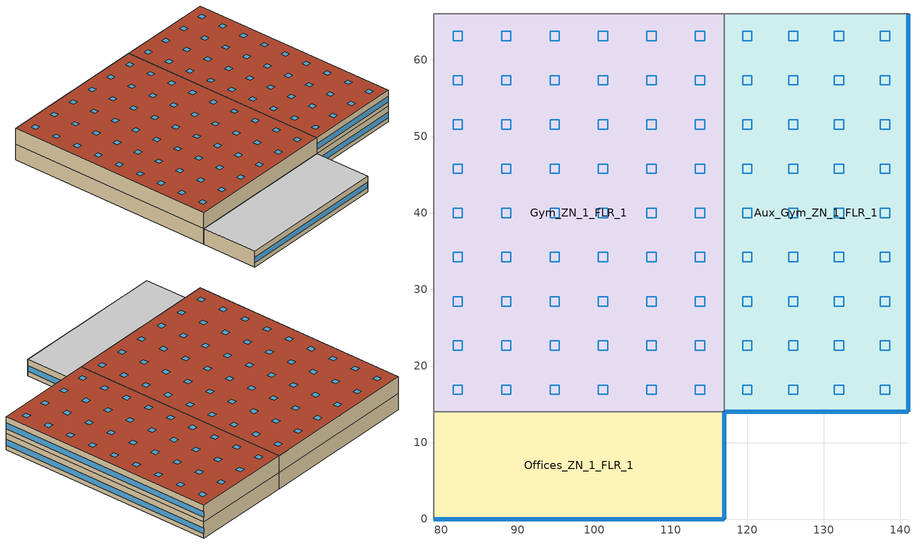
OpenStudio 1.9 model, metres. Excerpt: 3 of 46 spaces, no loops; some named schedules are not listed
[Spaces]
Gym_ZN_1_FLR_1
 floor ground: 117,66 117,14 79,14 79,66 z0
 wall to Aux_Gym_ZN_1_FLR_1: 117,14 117,66 z4:8; 117,14 117,66 z0:4
 wall to Main_Corridor_ZN_1_FLR_1: 79,66 79,14 z0:4
 wall to Offices_ZN_1_FLR_1: 79,14 117,14 z0:4
 wall to Offices_ZN_1_FLR_2: 79,14 117,14 z4:8
 wall to Mech_ZN_1_FLR_2: 117,66 79,66 z4:8
 wall to Mech_ZN_1_FLR_1: 117,66 79,66 z0:4
 wall to Main_Corridor_ZN_1_FLR_2: 79,66 79,14 z4:8
 roof outside: 117,14 117,66 79,66 79,14 z8
 skylight: 89.11,56.72 89.11,57.94 87.89,57.94 87.89,56.72 z8; 114.44,39.39 114.44,40.61 113.22,40.61 113.22,39.39 z8; 82.78,56.72 82.78,57.94 81.56,57.94 81.56,56.72 z8; 95.44,33.61 95.44,34.83 94.22,34.83 94.22,33.61 z8; 114.44,45.17 114.44,46.39 113.22,46.39 113.22,45.17 z8; 89.11,33.61 89.11,34.83 87.89,34.83 87.89,33.61 z8; 89.11,50.95 89.11,52.17 87.89,52.17 87.89,50.95 z8; 108.11,33.61 108.11,34.83 106.89,34.83 106.89,33.61 z8; 101.78,62.5 101.78,63.72 100.56,63.72 100.56,62.5 z8; 108.11,56.72 108.11,57.94 106.89,57.94 106.89,56.72 z8; 114.44,22.06 114.44,23.28 113.22,23.28 113.22,22.06 z8; 82.78,62.5 82.78,63.72 81.56,63.72 81.56,62.5 z8; 101.78,39.39 101.78,40.61 100.56,40.61 100.56,39.39 z8; 82.78,50.95 82.78,52.17 81.56,52.17 81.56,50.95 z8; 95.44,27.83 95.44,29.05 94.22,29.05 94.22,27.83 z8; 114.44,16.28 114.44,17.5 113.22,17.5 113.22,16.28 z8; 114.44,27.83 114.44,29.05 113.22,29.05 113.22,27.83 z8; 108.11,22.06 108.11,23.28 106.89,23.28 106.89,22.06 z8; 101.78,22.06 101.78,23.28 100.56,23.28 100.56,22.06 z8; 108.11,39.39 108.11,40.61 106.89,40.61 106.89,39.39 z8; 89.11,62.5 89.11,63.72 87.89,63.72 87.89,62.5 z8; 101.78,33.61 101.78,34.83 100.56,34.83 100.56,33.61 z8; 89.11,16.28 89.11,17.5 87.89,17.5 87.89,16.28 z8; 82.78,45.17 82.78,46.39 81.56,46.39 81.56,45.17 z8; 82.78,33.61 82.78,34.83 81.56,34.83 81.56,33.61 z8; 95.44,50.95 95.44,52.17 94.22,52.17 94.22,50.95 z8; 95.44,22.06 95.44,23.28 94.22,23.28 94.22,22.06 z8; 114.44,33.61 114.44,34.83 113.22,34.83 113.22,33.61 z8; 108.11,16.28 108.11,17.5 106.89,17.5 106.89,16.28 z8; 101.78,45.17 101.78,46.39 100.56,46.39 100.56,45.17 z8; 101.78,56.72 101.78,57.94 100.56,57.94 100.56,56.72 z8; 89.11,27.83 89.11,29.05 87.89,29.05 87.89,27.83 z8; 95.44,56.72 95.44,57.94 94.22,57.94 94.22,56.72 z8; 89.11,22.06 89.11,23.28 87.89,23.28 87.89,22.06 z8; 101.78,16.28 101.78,17.5 100.56,17.5 100.56,16.28 z8; 108.11,27.83 108.11,29.05 106.89,29.05 106.89,27.83 z8; 82.78,16.28 82.78,17.5 81.56,17.5 81.56,16.28 z8; 89.11,45.17 89.11,46.39 87.89,46.39 87.89,45.17 z8; 101.78,50.95 101.78,52.17 100.56,52.17 100.56,50.95 z8; 89.11,39.39 89.11,40.61 87.89,40.61 87.89,39.39 z8; 95.44,16.28 95.44,17.5 94.22,17.5 94.22,16.28 z8; 114.44,50.95 114.44,52.17 113.22,52.17 113.22,50.95 z8; 95.44,39.39 95.44,40.61 94.22,40.61 94.22,39.39 z8; 82.78,39.39 82.78,40.61 81.56,40.61 81.56,39.39 z8; 101.78,27.83 101.78,29.05 100.56,29.05 100.56,27.83 z8; 82.78,22.06 82.78,23.28 81.56,23.28 81.56,22.06 z8; 108.11,50.95 108.11,52.17 106.89,52.17 106.89,50.95 z8; 108.11,62.5 108.11,63.72 106.89,63.72 106.89,62.5 z8; 95.44,62.5 95.44,63.72 94.22,63.72 94.22,62.5 z8; 108.11,45.17 108.11,46.39 106.89,46.39 106.89,45.17 z8; 82.78,27.83 82.78,29.05 81.56,29.05 81.56,27.83 z8; 95.44,45.17 95.44,46.39 94.22,46.39 94.22,45.17 z8; 114.44,56.72 114.44,57.94 113.22,57.94 113.22,56.72 z8; 114.44,62.5 114.44,63.72 113.22,63.72 113.22,62.5 z8
Offices_ZN_1_FLR_1
 floor ground: 117,14 117,0 79,0 79,14 z0
 wall outside: 79,0 117,0 117,14 z0:4
 wall to Lobby_ZN_1_FLR_1: 79,14 79,0 z0:4
 window: 79.05,0 116.95,0 z1.1:2.5; 117,0.05 117,13.95 z1.1:2.51
 ceiling to Offices_ZN_1_FLR_2: 117,0 117,14 79,14 79,0 z4
Aux_Gym_ZN_1_FLR_1
 floor ground: 141,66 141,14 117,14 117,66 z0
 wall outside: 117,14 141,14 141,66 z0:4; 117,14 141,14 141,66 z4:8
 wall to LIBRARY_MEDIA_CENTER_ZN_1_FLR_2: 141,66 117,66 z4:8
 wall to Kitchen_ZN_1_FLR_1: 141,66 117,66 z0:4
 window: 117.05,14 140.95,14 z5.1:6.51; 141,14.05 141,65.95 z5.1:6.5; 141,14.05 141,65.95 z1.1:2.5; 117.05,14 140.95,14 z1.1:2.51
 roof outside: 141,14 141,66 117,66 117,14 z8
 skylight: 120.61,50.95 120.61,52.17 119.39,52.17 119.39,50.95 z8; 138.61,22.06 138.61,23.28 137.39,23.28 137.39,22.06 z8; 120.61,27.83 120.61,29.05 119.39,29.05 119.39,27.83 z8; 126.61,56.72 126.61,57.94 125.39,57.94 125.39,56.72 z8; 138.61,56.72 138.61,57.94 137.39,57.94 137.39,56.72 z8; 126.61,27.83 126.61,29.05 125.39,29.05 125.39,27.83 z8; 126.61,16.28 126.61,17.5 125.39,17.5 125.39,16.28 z8; 120.61,39.39 120.61,40.61 119.39,40.61 119.39,39.39 z8; 138.61,45.17 138.61,46.39 137.39,46.39 137.39,45.17 z8; 126.61,45.17 126.61,46.39 125.39,46.39 125.39,45.17 z8; 132.61,16.28 132.61,17.5 131.39,17.5 131.39,16.28 z8; 138.61,27.83 138.61,29.05 137.39,29.05 137.39,27.83 z8; 132.61,33.61 132.61,34.83 131.39,34.83 131.39,33.61 z8; 138.61,16.28 138.61,17.5 137.39,17.5 137.39,16.28 z8; 120.61,62.5 120.61,63.72 119.39,63.72 119.39,62.5 z8; 132.61,39.39 132.61,40.61 131.39,40.61 131.39,39.39 z8; 138.61,50.95 138.61,52.17 137.39,52.17 137.39,50.95 z8; 138.61,62.5 138.61,63.72 137.39,63.72 137.39,62.5 z8; 132.61,45.17 132.61,46.39 131.39,46.39 131.39,45.17 z8; 138.61,33.61 138.61,34.83 137.39,34.83 137.39,33.61 z8; 126.61,39.39 126.61,40.61 125.39,40.61 125.39,39.39 z8; 126.61,62.5 126.61,63.72 125.39,63.72 125.39,62.5 z8; 132.61,62.5 132.61,63.72 131.39,63.72 131.39,62.5 z8; 120.61,56.72 120.61,57.94 119.39,57.94 119.39,56.72 z8; 132.61,50.95 132.61,52.17 131.39,52.17 131.39,50.95 z8; 120.61,45.17 120.61,46.39 119.39,46.39 119.39,45.17 z8; 126.61,33.61 126.61,34.83 125.39,34.83 125.39,33.61 z8; 138.61,39.39 138.61,40.61 137.39,40.61 137.39,39.39 z8; 132.61,56.72 132.61,57.94 131.39,57.94 131.39,56.72 z8; 120.61,33.61 120.61,34.83 119.39,34.83 119.39,33.61 z8; 120.61,16.28 120.61,17.5 119.39,17.5 119.39,16.28 z8; 132.61,22.06 132.61,23.28 131.39,23.28 131.39,22.06 z8; 126.61,22.06 126.61,23.28 125.39,23.28 125.39,22.06 z8; 126.61,50.95 126.61,52.17 125.39,52.17 125.39,50.95 z8; 120.61,22.06 120.61,23.28 119.39,23.28 119.39,22.06 z8; 132.61,27.83 132.61,29.05 131.39,29.05 131.39,27.83 z8
[Site]
Chicago Ohare Intl Ap_IL_USA: Latitude {deg}=41.98; Longitude {deg}=-87.92; Time Zone {hr}=-6; Elevation {m}=201; Terrain=City
[Building]
90.1-2010-SecondarySchool-ASHRAE 169-2006-5A created: 2015-10-15 15:46:00 -0600: North Axis {deg}=0; Default Construction Set=90.1-2010 - SecSchl - ASHRAE 169-2006-5A
[ClimateZones]
Climate Zone Institution Name 1=ASHRAE; Climate Zone Document Name 1=ANSI/ASHRAE Standard 169; Climate Zone Document Year 1=2006; Climate Zone Institution Name 2=CEC; Climate Zone Document Name 2=California Climate Zone Descriptions; Climate Zone Document Year 2=1995
[Site:GroundTemperature:BuildingSurface]
20.54, 20.52, 20.55, 20.63, 20.72, 23.01, 23.37, 23.43, 23.44, 21.14, 20.8, 20.64
[Site:WaterMainsTemperature]
Calculation Method=Correlation; Annual Average Outdoor Air Temperature {C}=9.925; Maximum Difference In Monthly Average Outdoor Air Temperatures {deltaC}=28.7
[SizingPeriod:DesignDay] Barometric Pressure {Pa}=98934; Sky Clearness=0; Rain Indicator=0; Snow Indicator=0; Day of Month=21; Daylight Saving Time Indicator=0; Humidity Indicating Type=Wetbulb; Dry-Bulb Temperature Range Modifier Type=DefaultMultipliers
Name | Maximum Dry-Bulb Temperature {C} | Daily Dry-Bulb Temperature Range {deltaC} | Humidity Indicating Conditions at Maximum Dry-Bulb {BasedOnField A3} | Wind Speed {m/s} | Wind Direction {deg} | Month | Day Type | Solar Model Indicator | ASHRAE Taub | ASHRAE Taud
Chicago Ohare Intl Ap Ann Clg .4% Condns DB=>MWB | 33.3 | 10.5 | 23.7 | 5.2 | 230 | 7 | SummerDesignDay | ASHRAETau | 0.455 | 2.05
Chicago Ohare Intl Ap Ann Htg 99.6% Condns DB | -20 | 0 | -20 | 4.9 | 270 | 1 | WinterDesignDay | ASHRAEClearSky
[Material:NoMass] Thermal Absorptance=0.9; Solar Absorptance=0.7
Name | Roughness | Thermal Resistance {m2-K/W} | Visible Absorptance
CP02 CARPET PAD | VeryRough | 0.21648 | 0.8
Typical Insulation R-10.94 | Smooth | 1.92744 | 0.7
Typical Carpet Pad | Smooth | 0.21648 | 0.8
Typical Insulation R-13.45 | Smooth | 2.368 | 0.7
Typical Insulation R-19.72 | Smooth | 3.4722 | 0.7
Typical Insulation R-0.58 | Smooth | 0.101875 | 0.7
Typical Insulation R-1.15 | Smooth | 0.202527 | 0.7
[Material]
Name | Roughness | Thickness {m} | Conductivity {W/m-K} | Density {kg/m3} | Specific Heat {J/kg-K} | Thermal Absorptance | Solar Absorptance | Visible Absorptance
100mm Normalweight concrete floor | MediumSmooth | 0.1016 | 2.31 | 2322 | 832
G01 13mm gypsum board | Smooth | 0.0127 | 0.16 | 800 | 1090 | 0.9 | 0.7 | 0.5
4 in. Normalweight Concrete Floor | MediumRough | 0.1016 | 2.31 | 2322 | 832 | 0.9 | 0.7 | 0.7
25mm Stucco | Smooth | 0.0254 | 0.72 | 1856 | 840 | 0.9 | 0.7 | 0.7
5/8 in. Gypsum Board | MediumSmooth | 0.0159 | 0.16 | 800 | 1090 | 0.9 | 0.7 | 0.7
Roof Membrane | VeryRough | 0.0095 | 0.16 | 1121.29 | 1460 | 0.9 | 0.77 | 0.7
Metal Roof Surface; F08 Metal surface | Smooth | 0.0008 | 45.28 | 7824 | 500 | 0.9 | 0.7 | 0.7
6 in. Normalweight Concrete Floor | MediumRough | 0.1524 | 2.31 | 2322 | 832 | 0.9 | 0.7 | 0.7
8 in. Concrete Block Basement Wall | MediumRough | 0.2032 | 1.326 | 1842 | 912 | 0.9 | 0.7 | 0.7
G05 25mm wood | MediumSmooth | 0.0254 | 0.15 | 608 | 1630 | 0.9 | 0.5 | 0.5
Std Wood 6inch | MediumSmooth | 0.15 | 0.12 | 540 | 1210 | 0.9 | 0.7 | 0.7
[Construction]
Typical Insulated Exterior Mass Floor R-13.51: Typical Insulation R-10.94, 4 in. Normalweight Concrete Floor, Typical Carpet Pad
Typical Insulated Steel Framed Exterior Wall R-15.63: 25mm Stucco, 5/8 in. Gypsum Board, Typical Insulation R-13.45, 5/8 in. Gypsum Board
Typical IEAD Roof R-20.83: Roof Membrane, Typical Insulation R-19.72, Metal Roof Surface
Typical Interior Floor: 100mm Normalweight concrete floor, CP02 CARPET PAD
Typical Interior Wall: G01 13mm gypsum board, G01 13mm gypsum board
Typical Interior Ceiling: CP02 CARPET PAD, 100mm Normalweight concrete floor
Typical Insulated Carpeted 6in Slab Floor: 6 in. Normalweight Concrete Floor, Typical Carpet Pad
Typical Insulated Basement Mass Wall: 8 in. Concrete Block Basement Wall
U 0.48 SHGC 0.40 Dbl Ref-D Clr 6mm/13mm: REF D CLEAR 6MM, AIR 13MM, CLEAR 6MM
Typical Insulated Metal Door R-1.43: F08 Metal surface, Typical Insulation R-0.58
Typical Overhead Door R-2.0: Typical Insulation R-1.15
U 1.17 SHGC 0.49 Sgl Ref-D Clr 6mm: REF D CLEAR 6MM
Typical Interior Window: Clear 3mm
Typical Interior Door; Typical Interior Partition: G05 25mm wood
InteriorFurnishings: Std Wood 6inch
[DefaultConstructionSet]
90.1-2010 - SecSchl - ASHRAE 169-2006-5A: Default Exterior Surface Constructions=Default Surface Constructions 1; Default Interior Surface Constructions=Default Surface Constructions 2; Default Ground Contact Surface Constructions=Default Surface Constructions 3; Default Exterior SubSurface Constructions=Default Sub Surface Constructions 1; Default Interior SubSurface Constructions=Default Sub Surface Constructions 2; Interior Partition Construction=Typical Interior Partition
[DefaultSurfaceConstructions]
Name | Floor Construction | Wall Construction | Roof Ceiling Construction
Default Surface Constructions 1 | Typical Insulated Exterior Mass Floor R-13.51 | Typical Insulated Steel Framed Exterior Wall R-15.63 | Typical IEAD Roof R-20.83
Default Surface Constructions 2 | Typical Interior Floor | Typical Interior Wall | Typical Interior Ceiling
Default Surface Constructions 3 | Typical Insulated Carpeted 6in Slab Floor | Typical Insulated Basement Mass Wall
[DefaultSubSurfaceConstructions]
Name | Fixed Window Construction | Operable Window Construction | Door Construction | Overhead Door Construction | Skylight Construction | Tubular Daylight Dome Construction | Tubular Daylight Diffuser Construction
Default Sub Surface Constructions 1 | U 0.48 SHGC 0.40 Dbl Ref-D Clr 6mm/13mm | U 0.48 SHGC 0.40 Dbl Ref-D Clr 6mm/13mm | Typical Insulated Metal Door R-1.43 | Typical Overhead Door R-2.0 | U 1.17 SHGC 0.49 Sgl Ref-D Clr 6mm | Typical Interior Window | Typical Interior Window
Default Sub Surface Constructions 2 | Typical Interior Window | Typical Interior Window | Typical Interior Door
[WindowMaterial:Glazing] Optical Data Type=SpectralAverage; Infrared Transmittance at Normal Incidence=0; Front Side Infrared Hemispherical Emissivity=0.84; Conductivity {W/m-K}=0.9; Dirt Correction Factor for Solar and Visible Transmittance=1; Solar Diffusing=No
Name | Thickness {m} | Solar Transmittance at Normal Incidence | Front Side Solar Reflectance at Normal Incidence | Back Side Solar Reflectance at Normal Incidence | Visible Transmittance at Normal Incidence | Front Side Visible Reflectance at Normal Incidence | Back Side Visible Reflectance at Normal Incidence | Back Side Infrared Hemispherical Emissivity
REF D CLEAR 6MM | 0.006 | 0.429 | 0.308 | 0.379 | 0.334 | 0.453 | 0.505 | 0.82
CLEAR 6MM | 0.006 | 0.775 | 0.071 | 0.071 | 0.881 | 0.08 | 0.08 | 0.84
Clear 3mm | 0.003 | 0.837 | 0.075 | 0.075 | 0.898 | 0.081 | 0.081 | 0.84
[WindowMaterial:Gas]
AIR 13MM: Gas Type=Air; Thickness {m}=0.0127
[Space] Part of Total Floor Area=Yes
Name | Space Type | Thermal Zone
Gym_ZN_1_FLR_1 | 90.1-2010 - SecSchl - Gym | Gym_ZN_1_FLR_1 ZN
Offices_ZN_1_FLR_1 | 90.1-2010 - SecSchl - Office | Offices_ZN_1_FLR_1 ZN
Aux_Gym_ZN_1_FLR_1 | 90.1-2010 - SecSchl - Gym | Aux_Gym_ZN_1_FLR_1 ZN
[SpaceType] Standards Building Type=SecondarySchool
Name | Default Schedule Set | Design Specification Outdoor Air Object | Standards Space Type
90.1-2010 - SecSchl - Gym | 90.1-2010 - SecSchl - Gym Schedule Set | 90.1-2010 - SecSchl - Gym Ventilation | Gym
90.1-2010 - SecSchl - Office | 90.1-2010 - SecSchl - Office Schedule Set | 90.1-2010 - SecSchl - Office Ventilation | Office
[DefaultScheduleSet] People Activity Level Schedule=SchoolSecondary ACTIVITY_SCH; Electric Equipment Schedule=SchoolSecondary BLDG_EQUIP_SCH; Infiltration Schedule=SchoolSecondary INFIL_SCH_PNNL
Name | Number of People Schedule | Lighting Schedule
90.1-2010 - SecSchl - Gym Schedule Set | SchoolSecondary BLDG_OCC_SCH_Gym | SchoolSecondary BLDG_LIGHT_GYM_SCH
90.1-2010 - SecSchl - Office Schedule Set | SchoolSecondary BLDG_OCC_SCH_Offices | SchoolSecondary BLDG_LIGHT_OFFICE_SCH
[Lights:Definition] Design Level Calculation Method=Watts/Area; Fraction Radiant=0.37; Fraction Visible=0.2; Return Air Fraction=0
Name | Watts per Space Floor Area {W/m2}
90.1-2010 - SecSchl - Gym Lights Definition | 7.75002
90.1-2010 - SecSchl - Office Lights Definition | 11.9479
[Lights]
Name | Lights Definition | Space or SpaceType
90.1-2010 - SecSchl - Gym Lights | 90.1-2010 - SecSchl - Gym Lights Definition | 90.1-2010 - SecSchl - Gym
90.1-2010 - SecSchl - Office Lights | 90.1-2010 - SecSchl - Office Lights Definition | 90.1-2010 - SecSchl - Office
[DesignSpecification:OutdoorAir] Outdoor Air Method=Sum
Name | Outdoor Air Flow per Floor Area {m3/s-m2} | Outdoor Air Flow per Person {m3/s-person}
90.1-2010 - SecSchl - Gym Ventilation | 0.001524
90.1-2010 - SecSchl - Office Ventilation | 0.0003048 | 0.00235974
[People:Definition] Number of People Calculation Method=People/Area; Fraction Radiant=0.3
Name | People per Space Floor Area {person/m2}
90.1-2010 - SecSchl - Gym People Definition | 0.322917
90.1-2010 - SecSchl - Office People Definition | 0.0538196
[People]
Name | People Definition | Space or SpaceType
90.1-2010 - SecSchl - Gym People | 90.1-2010 - SecSchl - Gym People Definition | 90.1-2010 - SecSchl - Gym
90.1-2010 - SecSchl - Office People | 90.1-2010 - SecSchl - Office People Definition | 90.1-2010 - SecSchl - Office
[SpaceInfiltration:DesignFlowRate] Design Flow Rate Calculation Method=Flow/ExteriorArea; Flow per Exterior Surface Area {m3/s-m2}=0.000226568; Constant Term Coefficient=0; Temperature Term Coefficient=0; Velocity Term Coefficient=0.224; Velocity Squared Term Coefficient=0
Name | Space or SpaceType
90.1-2010 - SecSchl - Gym Infiltration | 90.1-2010 - SecSchl - Gym
90.1-2010 - SecSchl - Office Infiltration | 90.1-2010 - SecSchl - Office
[ElectricEquipment:Definition] Design Level Calculation Method=Watts/Area; Fraction Latent=0; Fraction Radiant=0.5; Fraction Lost=0
Name | Watts per Space Floor Area {W/m2}
90.1-2010 - SecSchl - Gym Electric Equipment Definition | 4.9514
90.1-2010 - SecSchl - Office Electric Equipment Definition | 10.7639
[ElectricEquipment]
Name | Electric Equipment Definition | Space or SpaceType
90.1-2010 - SecSchl - Gym Electric Equipment | 90.1-2010 - SecSchl - Gym Electric Equipment Definition | 90.1-2010 - SecSchl - Gym
90.1-2010 - SecSchl - Office Electric Equipment | 90.1-2010 - SecSchl - Office Electric Equipment Definition | 90.1-2010 - SecSchl - Office
[ThermostatSetpoint:DualSetpoint] Cooling Setpoint Temperature Schedule=SchoolSecondary CLGSETP_SCH_NO_SETBACK
Name | Heating Setpoint Temperature Schedule
90.1-2010 - SecSchl - Gym Thermostat | SchoolSecondary HTGSETP_SCH_PSZ_AC
90.1-2010 - SecSchl - Office Thermostat | SchoolSecondary HTGSETP_SCH_YES_OPTIMUM
[InternalMass:Definition]
Internal Mass Definition 1: Construction=InteriorFurnishings; Design Level Calculation Method=SurfaceArea/Area; Surface Area per Space Floor Area=2
[InternalMass] Internal Mass Definition=Internal Mass Definition 1
Name | Space or SpaceType
Offices_ZN_1_FLR_1 Mass | Offices_ZN_1_FLR_1
Gym_ZN_1_FLR_1 Mass | Gym_ZN_1_FLR_1
Aux_Gym_ZN_1_FLR_1 Mass | Aux_Gym_ZN_1_FLR_1
[ThermalZone] Use Ideal Air Loads=No
Name | Primary Daylighting Control | Fraction of Zone Controlled by Primary Daylighting Control | Secondary Daylighting Control | Fraction of Zone Controlled by Secondary Daylighting Control | Thermostat
Offices_ZN_1_FLR_1 ZN | Offices_ZN_1_FLR_1 Daylt Sensor 1 | 0.116539 | Offices_ZN_1_FLR_1 Daylt Sensor 2 | 0.116539 | 90.1-2010 - SecSchl - Office Thermostat
Gym_ZN_1_FLR_1 ZN | Gym_ZN_1_FLR_1 Daylt Sensor 1 | 0.913535 |  |  | 90.1-2010 - SecSchl - Gym Thermostat
Aux_Gym_ZN_1_FLR_1 ZN | Aux_Gym_ZN_1_FLR_1 Daylt Sensor 1 | 0.994507 |  |  | 90.1-2010 - SecSchl - Gym Thermostat
[Exterior:Lights:Definition]
Name | Design Level {W}
Occ Sensing Exterior Lights Def | 8427.85
NonDimming Exterior Lights Def | 353.47
[Exterior:Lights] Control Option=AstronomicalClock
Name | Exterior Lights Definition | Schedule
Occ Sensing Exterior Lights Def | Occ Sensing Exterior Lights Def | SchoolSecondary Exterior_lighting_schedule_b
NonDimming Exterior Lights Def | NonDimming Exterior Lights Def | SchoolSecondary Exterior_lighting_schedule_a
[Daylighting:Control] Position Z-Coordinate {m}=0.9144; Illuminance Setpoint {lux}=300; Lighting Control Type=Stepped; Number of Stepped Control Steps=3
Name | Space | Position X-Coordinate {m} | Position Y-Coordinate {m}
Aux_Gym_ZN_1_FLR_1 Daylt Sensor 1 | Aux_Gym_ZN_1_FLR_1 | 15 | 2.8889
Gym_ZN_1_FLR_1 Daylt Sensor 1 | Gym_ZN_1_FLR_1 | 34.8335 | 14.4444
Offices_ZN_1_FLR_1 Daylt Sensor 1 | Offices_ZN_1_FLR_1 | 19 | 2.50371
Offices_ZN_1_FLR_1 Daylt Sensor 2 | Offices_ZN_1_FLR_1 | 35.48992 | 7
[Schedule:Ruleset]
Name | Default Day Schedule | Summer Design Day Schedule | Winter Design Day Schedule
SchoolSecondary BLDG_LIGHT_GYM_SCH | SchoolSecondary BLDG_LIGHT_GYM_SCH Default | SchoolSecondary BLDG_LIGHT_GYM_SCH Summer Design Day | SchoolSecondary BLDG_LIGHT_GYM_SCH Winter Design Day
SchoolSecondary BLDG_OCC_SCH_Gym | SchoolSecondary BLDG_OCC_SCH_Gym Default | SchoolSecondary BLDG_OCC_SCH_Gym Summer Design Day | SchoolSecondary BLDG_OCC_SCH_Gym Winter Design Day
SchoolSecondary ACTIVITY_SCH | SchoolSecondary ACTIVITY_SCH Default | SchoolSecondary ACTIVITY_SCH Summer Design Day | SchoolSecondary ACTIVITY_SCH Winter Design Day
SchoolSecondary INFIL_SCH_PNNL | SchoolSecondary INFIL_SCH_PNNL Default | SchoolSecondary INFIL_SCH_PNNL Summer Design Day | SchoolSecondary INFIL_SCH_PNNL Winter Design Day
SchoolSecondary BLDG_EQUIP_SCH | SchoolSecondary BLDG_EQUIP_SCH Default | SchoolSecondary BLDG_EQUIP_SCH Summer Design Day | SchoolSecondary BLDG_EQUIP_SCH Winter Design Day
SchoolSecondary HTGSETP_SCH_PSZ_AC | SchoolSecondary HTGSETP_SCH_PSZ_AC Default | SchoolSecondary HTGSETP_SCH_PSZ_AC Summer Design Day | SchoolSecondary HTGSETP_SCH_PSZ_AC Winter Design Day
SchoolSecondary CLGSETP_SCH_NO_SETBACK | SchoolSecondary CLGSETP_SCH_NO_SETBACK Default | SchoolSecondary CLGSETP_SCH_NO_SETBACK Summer Design Day | SchoolSecondary CLGSETP_SCH_NO_SETBACK Winter Design Day
SchoolSecondary HTGSETP_SCH_YES_OPTIMUM | SchoolSecondary HTGSETP_SCH_YES_OPTIMUM Default | SchoolSecondary HTGSETP_SCH_YES_OPTIMUM Summer Design Day | SchoolSecondary HTGSETP_SCH_YES_OPTIMUM Winter Design Day
SchoolSecondary BLDG_LIGHT_OFFICE_SCH | SchoolSecondary BLDG_LIGHT_OFFICE_SCH Default | SchoolSecondary BLDG_LIGHT_OFFICE_SCH Summer Design Day | SchoolSecondary BLDG_LIGHT_OFFICE_SCH Winter Design Day
SchoolSecondary BLDG_OCC_SCH_Offices | SchoolSecondary BLDG_OCC_SCH_Offices Default | SchoolSecondary BLDG_OCC_SCH_Offices Summer Design Day | SchoolSecondary BLDG_OCC_SCH_Offices Winter Design Day
SchoolSecondary Exterior_lighting_schedule_b | SchoolSecondary Exterior_lighting_schedule_b Default | SchoolSecondary Exterior_lighting_schedule_b Summer Design Day | SchoolSecondary Exterior_lighting_schedule_b Winter Design Day
SchoolSecondary Exterior_lighting_schedule_a | SchoolSecondary Exterior_lighting_schedule_a Default | SchoolSecondary Exterior_lighting_schedule_a Summer Design Day | SchoolSecondary Exterior_lighting_schedule_a Winter Design Day
[Schedule:Day]
SchoolSecondary HTGSETP_SCH_YES_OPTIMUM Default; SchoolSecondary HTGSETP_SCH_YES_OPTIMUM Summer Design Day: 24, 0, 15.6
SchoolSecondary HTGSETP_SCH_YES_OPTIMUM Winter Design Day: 24, 0, 21
SchoolSecondary Exterior_lighting_schedule_b Default; SchoolSecondary Exterior_lighting_schedule_b Winter Design Day; SchoolSecondary Exterior_lighting_schedule_b Summer Design Day: 6, 0, 0.7, 24, 0, 1
SchoolSecondary Exterior_lighting_schedule_a Default; SchoolSecondary Exterior_lighting_schedule_a Winter Design Day; SchoolSecondary Exterior_lighting_schedule_a Summer Design Day: 6, 0, 0, 24, 0, 1
